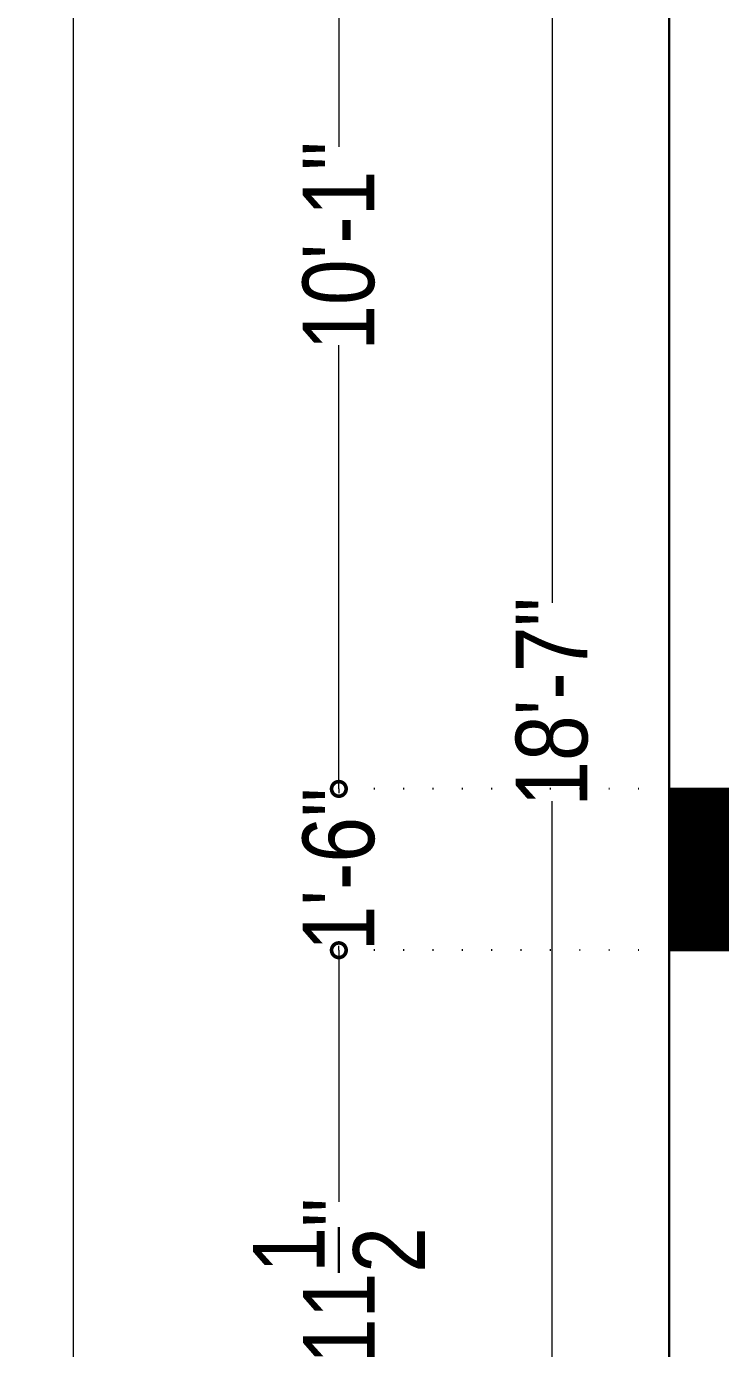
# Model space of a CAD drawing. Extents: x -454308 to 890911, y -14103 to 1343694.
# Drawn here: x 198652.8 to 198730.3, y 661755.2 to 661902.7 of the extents above; entities that cross this region are included whole.
import ezdxf

# ---------------------------------------------------------------- set-up
doc = ezdxf.new("R2010")
doc.units = 0
doc.header["$MEASUREMENT"] = 0
doc.header["$PDMODE"] = 32
doc.linetypes.add('DOT2', pattern=[3.175, 0, -3.175])
doc.layers.add('A-Wall', color=7, linetype='Continuous', lineweight=30)
doc.layers.add('AR- Dim', color=159, linetype='Continuous', lineweight=9)
doc.styles.add('AA_03.50', font='ARIALN.TTF', dxfattribs={"height": 8})
doc.dimstyles.new('AA_03.50', dxfattribs={"dimtxt": 9, "dimasz": 3.25, "dimexe": 1.75, "dimexo": 3.375, "dimgap": 0.09, "dimtad": 0, "dimdec": 0, "dimzin": 3, "dimdsep": 46, "dimlunit": 4, "dimtxsty": 'AA_03.50', "dimblk": 'DOTSMALL', "dimcen": 0.09, "dimclre": 7, "dimadec": 0, "dimazin": 0, "dimtfac": 1, "dimtdec": 0, "dimtofl": 0, "dimtmove": 0, "dimatfit": 3, "dimfxl": 1, "dimtolj": 1, "dimtzin": 0, "dimlwd": -1, "dimarcsym": 0})

# ---------------------------------------------------------------- blocks, each defined once
blk = doc.blocks.new('EGVSVS')
at = {"layer": 'A-Wall'}
h = blk.add_hatch(dxfattribs=at)
h.set_pattern_fill('ANSI31', color=256, style=0)
h.set_pattern_definition([(45, (0, 0), (-0.088388347648, 0.088388347648), [])])
h.paths.add_polyline_path([(188258.49, 672097.51), (188258.49, 672106.51), (188240.49, 672106.51), (188240.49, 672097.51)])
blk.add_lwpolyline([(188240.49, 672106.51), (188258.49, 672106.51), (188258.49, 672097.51), (188240.49, 672097.51)], close=True, dxfattribs=at)
blk = doc.blocks.new('_DotSmall')
at = {"color": 0, "linetype": 'ByBlock', "const_width": 0.5}
blk.add_lwpolyline([(-0.0625, 0, 1), (0.0625, 0, 1)], format="xyb", close=True, dxfattribs=at)
blk = doc.blocks.new('*D227')
at = {"layer": 'AR- Dim', "color": 7, "linetype": 'DOT2', "lineweight": -2, "transparency": 16777216}
for p, q in [((198739.2, 661938.77), (198709.76, 661938.77)), ((198730.19, 661715.93), (198709.76, 661715.93))]:
    blk.add_line(p, q, dxfattribs=at)
at = {"layer": 'AR- Dim', "color": 0, "transparency": 16777216}
for p, q in [((198711.51, 661938.77), (198711.51, 661838.41)), ((198711.51, 661715.93), (198711.51, 661816.29))]:
    blk.add_line(p, q, dxfattribs=at)
at = {"layer": 'DEFPOINTS', "color": 0, "lineweight": 30, "transparency": 16777216}
for p in [(198742.57, 661938.77), (198711.51, 661715.93), (198733.56, 661715.93)]:
    blk.add_point(p, dxfattribs=at)
at = {"layer": 'AR- Dim', "color": 0, "transparency": 16777216, "xscale": 3.25, "yscale": 3.25, "zscale": 3.25}
for p, rotation in [((198711.51, 661938.77), 90), ((198711.51, 661715.93), 270)]:
    blk.add_blockref('_DotSmall', p, dxfattribs=dict(at, rotation=rotation))
at = {"layer": 'AR- Dim', "color": 0, "lineweight": 30, "transparency": 16777216, "insert": (198711.51, 661827.35), "char_height": 8, "attachment_point": 5, "rotation": 90, "style": 'AA_03.50'}
blk.add_mtext('\\A1;18\'-7"', dxfattribs=at)
blk = doc.blocks.new('*D234')
at = {"layer": 'AR- Dim', "color": 7, "linetype": 'DOT2', "lineweight": -2, "transparency": 16777216}
for p, q in [((198721.2, 661938.77), (198685.96, 661938.77)), ((198721.2, 661817.66), (198685.96, 661817.66))]:
    blk.add_line(p, q, dxfattribs=at)
at = {"layer": 'AR- Dim', "color": 0, "transparency": 16777216}
for p, q in [((198687.71, 661938.77), (198687.71, 661889.28)), ((198687.71, 661817.66), (198687.71, 661867.16))]:
    blk.add_line(p, q, dxfattribs=at)
at = {"layer": 'DEFPOINTS', "color": 0, "lineweight": 30, "transparency": 16777216}
for p in [(198724.57, 661938.77), (198687.71, 661817.66), (198724.57, 661817.66)]:
    blk.add_point(p, dxfattribs=at)
at = {"layer": 'AR- Dim', "color": 0, "transparency": 16777216, "xscale": 3.25, "yscale": 3.25, "zscale": 3.25}
for p, rotation in [((198687.71, 661938.77), 90), ((198687.71, 661817.66), 270)]:
    blk.add_blockref('_DotSmall', p, dxfattribs=dict(at, rotation=rotation))
at = {"layer": 'AR- Dim', "color": 0, "lineweight": 30, "transparency": 16777216, "insert": (198687.71, 661878.22), "char_height": 8, "attachment_point": 5, "rotation": 90, "style": 'AA_03.50'}
blk.add_mtext('\\A1;10\'-1"', dxfattribs=at)
blk = doc.blocks.new('*D235')
at = {"layer": 'AR- Dim', "color": 7, "linetype": 'DOT2', "lineweight": -2, "transparency": 16777216}
for p, q in [((198721.2, 661817.66), (198685.96, 661817.66)), ((198721.2, 661799.66), (198685.96, 661799.66))]:
    blk.add_line(p, q, dxfattribs=at)
at = {"layer": 'AR- Dim', "color": 0, "transparency": 16777216}
for p, q in [((198687.71, 661817.66), (198687.71, 661817.17)), ((198687.71, 661799.66), (198687.71, 661800.15))]:
    blk.add_line(p, q, dxfattribs=at)
at = {"layer": 'DEFPOINTS', "color": 0, "lineweight": 30, "transparency": 16777216}
for p in [(198724.57, 661817.66), (198687.71, 661799.66), (198724.57, 661799.66)]:
    blk.add_point(p, dxfattribs=at)
at = {"layer": 'AR- Dim', "color": 0, "transparency": 16777216, "xscale": 3.25, "yscale": 3.25, "zscale": 3.25}
for p, rotation in [((198687.71, 661817.66), 90), ((198687.71, 661799.66), 270)]:
    blk.add_blockref('_DotSmall', p, dxfattribs=dict(at, rotation=rotation))
at = {"layer": 'AR- Dim', "color": 0, "lineweight": 30, "transparency": 16777216, "insert": (198687.71, 661808.66), "char_height": 8, "attachment_point": 5, "rotation": 90, "style": 'AA_03.50'}
blk.add_mtext('\\A1;1\'-6"', dxfattribs=at)
blk = doc.blocks.new('*D236')
at = {"layer": 'AR- Dim', "color": 7, "linetype": 'DOT2', "lineweight": -2, "transparency": 16777216}
for p, q in [((198721.2, 661799.66), (198685.96, 661799.66)), ((198721.19, 661715.93), (198685.96, 661715.93))]:
    blk.add_line(p, q, dxfattribs=at)
at = {"layer": 'AR- Dim', "color": 0, "transparency": 16777216}
for p, q in [((198687.71, 661799.66), (198687.71, 661771.59)), ((198687.71, 661715.93), (198687.71, 661744.01))]:
    blk.add_line(p, q, dxfattribs=at)
at = {"layer": 'DEFPOINTS', "color": 0, "lineweight": 30, "transparency": 16777216}
for p in [(198724.57, 661799.66), (198687.71, 661715.93), (198724.56, 661715.93)]:
    blk.add_point(p, dxfattribs=at)
at = {"layer": 'AR- Dim', "color": 0, "transparency": 16777216, "xscale": 3.25, "yscale": 3.25, "zscale": 3.25}
for p, rotation in [((198687.71, 661799.66), 90), ((198687.71, 661715.93), 270)]:
    blk.add_blockref('_DotSmall', p, dxfattribs=dict(at, rotation=rotation))
at = {"layer": 'AR- Dim', "color": 0, "lineweight": 30, "transparency": 16777216, "insert": (198687.71, 661757.8), "char_height": 8, "attachment_point": 5, "rotation": 90, "style": 'AA_03.50'}
blk.add_mtext('\\A1;6\'-11{\\H1.000000x;\\S1/2;}"', dxfattribs=at)
blk = doc.blocks.new('*D238')
at = {"layer": 'AR- Dim', "color": 7, "linetype": 'DOT2', "lineweight": -2, "transparency": 16777216}
for p, q in [((198721.21, 662198.73), (198656.34, 662198.73)), ((198721.19, 661706.93), (198656.34, 661706.93))]:
    blk.add_line(p, q, dxfattribs=at)
at = {"layer": 'AR- Dim', "color": 0, "transparency": 16777216}
for p, q in [((198658.09, 662198.73), (198658.09, 661964.33)), ((198658.09, 661706.93), (198658.09, 661941.33))]:
    blk.add_line(p, q, dxfattribs=at)
at = {"layer": 'DEFPOINTS', "color": 0, "lineweight": 30, "transparency": 16777216}
for p in [(198724.58, 662198.73), (198658.09, 661706.93), (198724.56, 661706.93)]:
    blk.add_point(p, dxfattribs=at)
at = {"layer": 'AR- Dim', "color": 0, "transparency": 16777216, "xscale": 3.25, "yscale": 3.25, "zscale": 3.25}
for p, rotation in [((198658.09, 662198.73), 90), ((198658.09, 661706.93), 270)]:
    blk.add_blockref('_DotSmall', p, dxfattribs=dict(at, rotation=rotation))
at = {"layer": 'AR- Dim', "color": 0, "lineweight": 30, "transparency": 16777216, "insert": (198658.09, 661952.83), "char_height": 8, "attachment_point": 5, "rotation": 90, "style": 'AA_03.50'}
blk.add_mtext('\\A1;41\'-0"', dxfattribs=at)

msp = doc.modelspace()

# ---------------------------------------------------------------- linework, layer by layer
at = {"layer": 'A-Wall'}
msp.add_lwpolyline([(198917.754, 662162.273), (198724.583, 662162.273), (198724.561, 661706.931)], dxfattribs=at)

# ---------------------------------------------------------------- block references
at = {"layer": 'A-Wall', "rotation": 270}
msp.add_blockref('EGVSVS', (-473372.939, 850058.156), dxfattribs=at)

# ---------------------------------------------------------------- dimensions: what is measured, and where the dimension line sits
at = {"layer": 'AR- Dim', "lineweight": 30}
for base, p1, p2, override, picture, middle in [((198658.091, 661706.931), (198724.583, 662198.732), (198724.561, 661706.931), {"dimtxt": 8, "dimdec": 1, "dimtdec": 1, "dimfxl": 0.1}, '*D238', (198658.091, 661952.831)), ((198687.711, 661817.663), (198724.572, 661938.773), (198724.572, 661817.663), {"dimtxt": 8, "dimdec": 1, "dimtdec": 1, "dimtmove": 1, "dimfxl": 0.1}, '*D234', (198687.711, 661878.218)), ((198711.508, 661715.928), (198742.572, 661938.773), (198733.561, 661715.928), {"dimtxt": 8, "dimdec": 1, "dimtdec": 1, "dimtmove": 1, "dimfxl": 0.1}, '*D227', (198711.508, 661827.35)), ((198687.711, 661799.663), (198724.572, 661817.663), (198724.572, 661799.663), {"dimtxt": 8, "dimdec": 1, "dimtdec": 1, "dimtmove": 1, "dimfxl": 0.1}, '*D235', (198687.711, 661808.663)), ((198687.711, 661715.931), (198724.572, 661799.663), (198724.561, 661715.931), {"dimtxt": 8, "dimdec": 1, "dimtdec": 1, "dimtmove": 1, "dimfxl": 0.1}, '*D236', (198687.711, 661757.797))]:
    dim = msp.add_linear_dim(base=base, p1=p1, p2=p2, angle=90, dimstyle='AA_03.50', override=override, dxfattribs=at)
    dim.commit()
    dim.dimension.update_dxf_attribs({"geometry": picture, "text_midpoint": middle})

doc.saveas('drawing.dxf')
